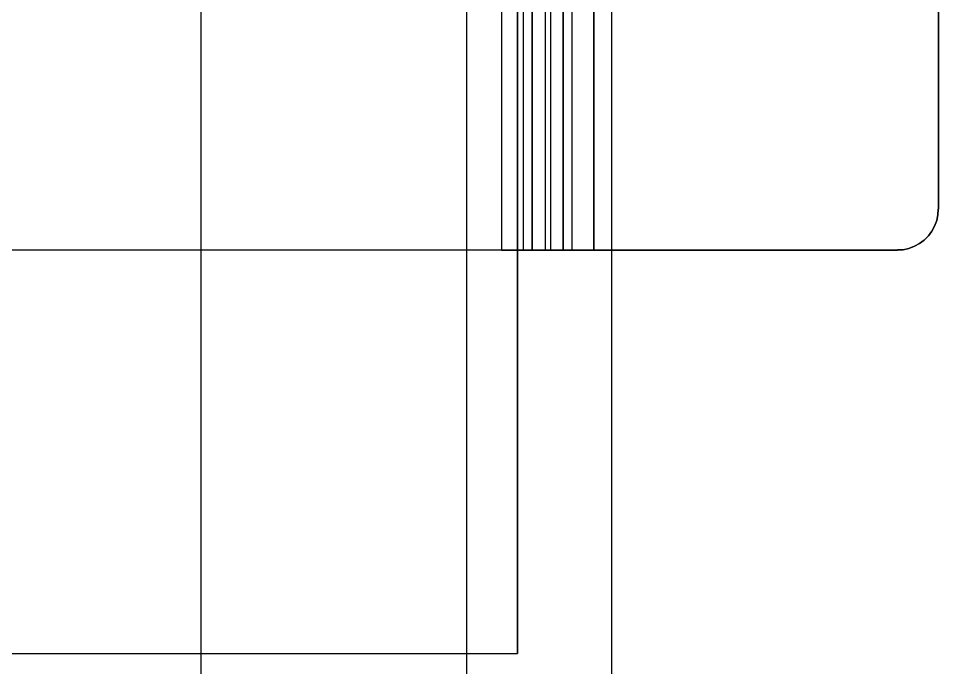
# Model space of a CAD drawing. Header units: millimetres. Extents: x 151130 to 215929, y 2134 to 34533.
# Drawn here: x 160942.96 to 160987.82, y 27782.53 to 27814.2 of the extents above; entities that cross this region are included whole.
import ezdxf

# ---------------------------------------------------------------- set-up
doc = ezdxf.new("R2010")
doc.units = ezdxf.units.MM
doc.layers.add('MUEBLES', color=8, linetype='Continuous')
doc.layers.add('OH!-Furniture', color=7, linetype='Continuous')

# ---------------------------------------------------------------- blocks, each defined once
blk = doc.blocks.new('GANCHO C SIMPLE-flat-4')
at = {"layer": 'OH!-Furniture', "color": 2, "flags": 128}
for points in [[(-66.058, -1014.904), (-96.044, -1014.904), (-96.044, -896.504), (-66.058, -896.504), (-66.058, -1014.904), (-96.044, -1014.904), (-96.044, -896.504), (-66.058, -896.504)], [(-66.058, -1017.908), (-96.044, -1017.908)], [(-94.036, -1036.191), (-94.316, -1036.176), (-94.596, -1036.114), (-94.861, -1036.005), (-95.11, -1035.88), (-95.343, -1035.709), (-95.546, -1035.507), (-95.717, -1035.273), (-95.841, -1035.024), (-95.95, -1034.76), (-96.013, -1034.48), (-96.028, -1034.2), (-96.013, -1034.48), (-95.95, -1034.76), (-95.841, -1035.024), (-95.717, -1035.273), (-95.546, -1035.507), (-95.343, -1035.709), (-95.11, -1035.88), (-94.861, -1036.005), (-94.596, -1036.114), (-94.316, -1036.176)], [(-94.036, -1036.207), (-68.066, -1036.207)]]:
    blk.add_lwpolyline(points, close=True, dxfattribs=at)
for points in [[(-66.058, -1019.401), (-96.044, -1019.401), (-96.044, -1034.2), (-96.044, -1019.401), (-96.044, -1018.81), (-96.044, -1018.25), (-96.044, -1017.736), (-96.044, -1017.285), (-96.044, -1016.912), (-96.044, -1016.632), (-96.044, -1016.461), (-96.044, -1016.398), (-66.058, -1016.398), (-96.044, -1016.398), (-96.044, -1016.352), (-96.044, -1016.196), (-96.044, -1015.963), (-96.044, -1015.651), (-96.044, -1015.293), (-96.044, -1014.904), (-96.044, -1015.48), (-96.044, -1016.056), (-96.044, -1016.569), (-96.044, -1017.021), (-96.044, -1017.394), (-96.044, -1017.674), (-96.044, -1017.845), (-96.044, -1017.908), (-96.044, -1017.954), (-96.044, -1018.094), (-96.044, -1018.343), (-96.044, -1018.655), (-96.044, -1019.012), (-96.044, -1019.401), (-66.058, -1019.401)], [(-96.044, -1015.963), (-66.058, -1015.963)], [(-66.058, -1017.021), (-96.044, -1017.021)], [(-66.058, -1017.285), (-96.044, -1017.285)], [(-96.044, -1018.343), (-66.058, -1018.343)]]:
    blk.add_lwpolyline(points, dxfattribs=at)
blk = doc.blocks.new('1000')
at = {"flags": 128}
blk.add_lwpolyline([(998.048, 368.205), (8.752, 368.205), (8.893, 368.205), (9.41, 368.205), (10.208, 368.205), (11.241, 368.205), (12.462, 368.205), (13.73, 368.205), (40.218, 368.205), (40.406, 368.205), (40.875, 368.205), (41.674, 368.205), (42.613, 368.205), (43.693, 368.205), (44.82, 368.205), (45.76, 368.205), (46.558, 368.205), (47.028, 368.205), (47.216, 368.205), (959.584, 368.205)], dxfattribs=at)
at = {"layer": 'OH!-Furniture', "color": 2}
blk.add_lwpolyline([(8.752, 368.205), (1008.752, 368.205), (1008.752, 488.198), (8.752, 488.198)], close=True, dxfattribs=at)
at = {"layer": 'OH!-Furniture'}
blk.add_blockref('GANCHO C SIMPLE-flat-4', (124.467, 1383.89), dxfattribs=at)
blk = doc.blocks.new('UNION SIMPLE 700')
at = {"color": 4}
blk.add_lwpolyline([(-999.269, 247.901), (-299.269, 247.901), (-299.269, 132.909), (-999.269, 132.909)], close=True, dxfattribs=at)
blk = doc.blocks.new('T2')
at = {"layer": 'MUEBLES'}
blk.add_lwpolyline([(1555.5, -147), (2944.5, -147), (2944.5, -167), (1555.5, -167)], close=True, dxfattribs=at)
at = {"layer": 'OH!-Furniture'}
for name, p in [('1000', (1741.248, -530.628)), ('UNION SIMPLE 700', (2167.093, -292.832))]:
    blk.add_blockref(name, p, dxfattribs=at)

msp = doc.modelspace()

# ---------------------------------------------------------------- block references
at = {"color": 5, "rotation": 90}
msp.add_blockref('T2', (160804.877, 26033.219), dxfattribs=at)

doc.saveas('drawing.dxf')
